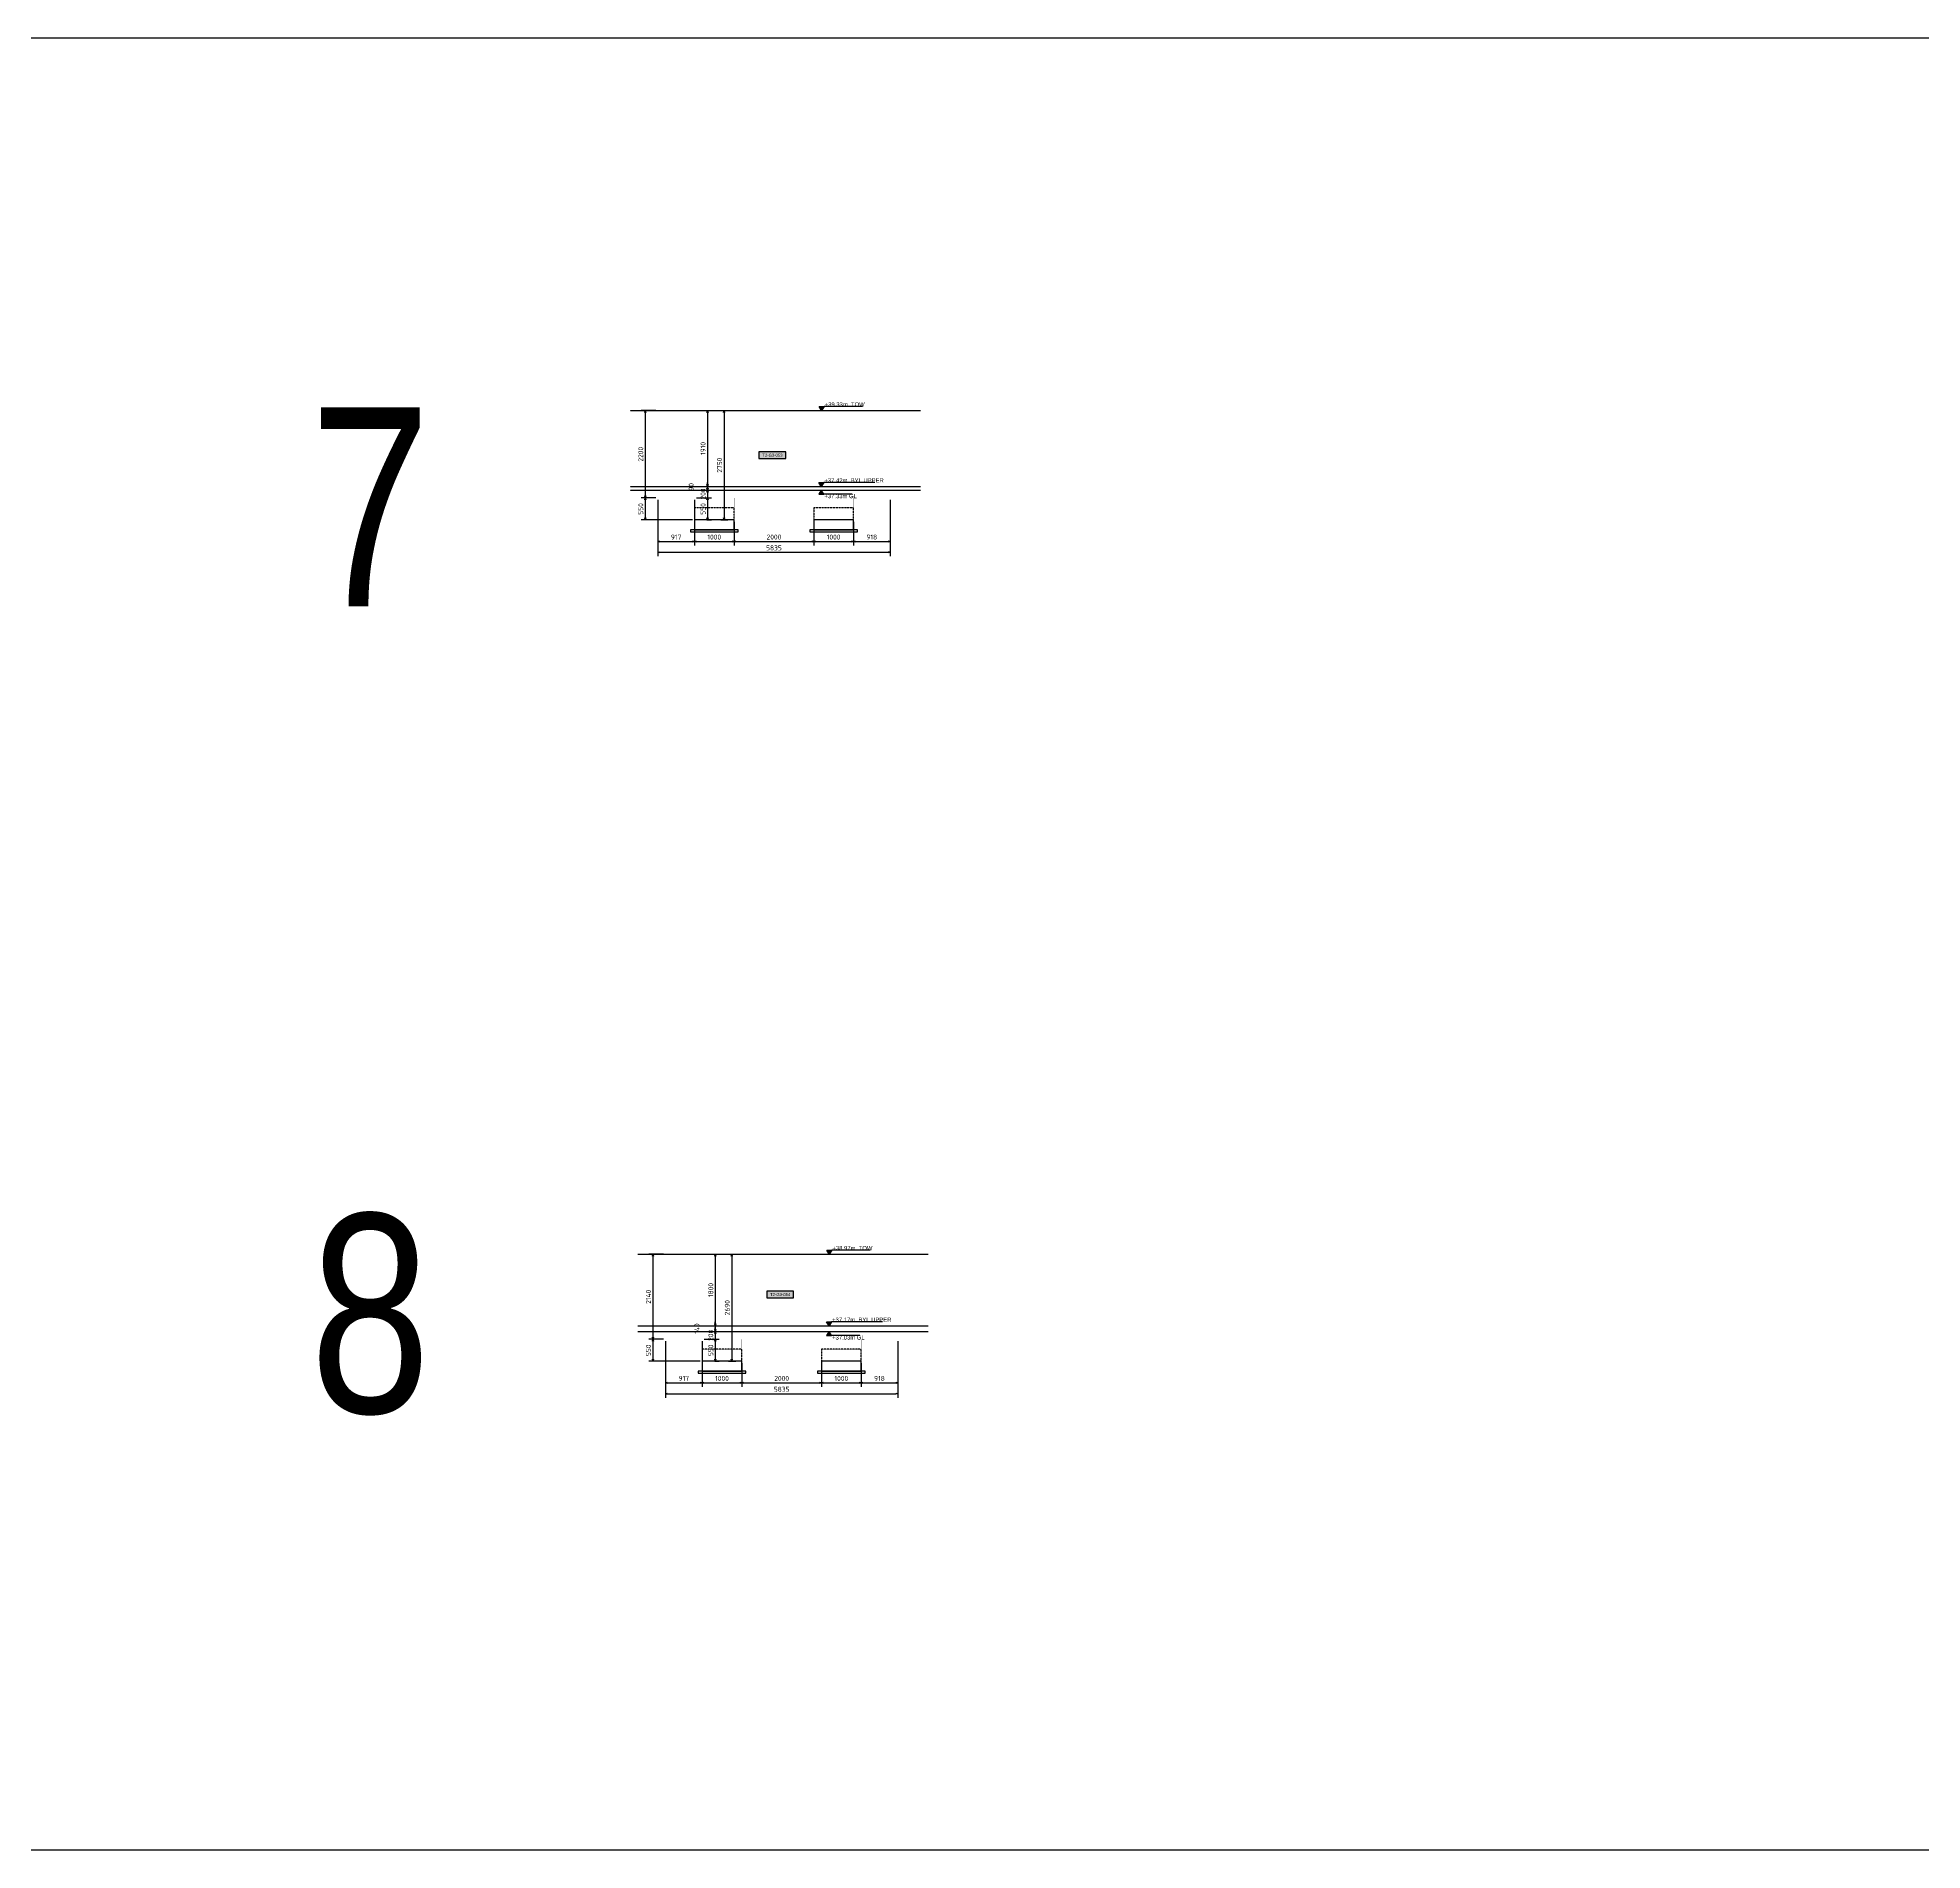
# Model space of a CAD drawing. Header units: centimetres. Extents: x -6122352 to 7132207, y -1694241 to 1947892.
# Drawn here: x 3376530 to 3423908, y 789391 to 834973 of the extents above; entities that cross this region are included whole.
import ezdxf
from ezdxf.enums import TextEntityAlignment as Align

# ---------------------------------------------------------------- set-up
doc = ezdxf.new("R2010")
doc.units = ezdxf.units.CM
doc.header["$MEASUREMENT"] = 0
doc.header["$PDMODE"] = 66
doc.header["$PDSIZE"] = 100
doc.linetypes.add('23585-XR-AR-END-SETTING OUT PLAN$0$HIDDEN', pattern=[0.375, 0.25, -0.125])
doc.linetypes.add('DASHED2', pattern=[0.375, 0.25, -0.125])
for name, color, linetype in [('00-MI-DIM', 7, 'Continuous'), ('@MI-TYPE-01', 30, 'Continuous'), ('@MI-TYPE-02', 6, 'Continuous'), ('JML-Dimension', 1, 'Continuous'), ('PANEL-TAGS', 7, 'Continuous'), ('SECTION', 130, 'Continuous')]:
    doc.layers.add(name, color=color, linetype=linetype)
doc.styles.add('Arial Narrow', font='ARIALN.TTF', dxfattribs={"width": 0.95, "height": 500})
doc.styles.add('PANELTAG_STYLE', font='arial.ttf')
doc.styles.add('Schueco-BEMSTIL', font='isocpeur.ttf', dxfattribs={"width": 0.9})
doc.styles.add('txt-Pisa-std', font='arial.ttf', dxfattribs={"width": 0.8})
doc.dimstyles.new('MI- JWC-TXT-2.5 MM', dxfattribs={"dimscale": 1.5, "dimtxt": 2.5, "dimasz": 1, "dimexe": 2, "dimexo": 1, "dimgap": 1, "dimtad": 1, "dimdec": 0, "dimdsep": 46, "dimtxsty": 'Schueco-BEMSTIL', "dimblk": 'OPEN30', "dimcen": 0, "dimdle": 2, "dimclrd": 140, "dimclre": 8, "dimclrt": 40, "dimadec": 0, "dimazin": 2, "dimtfac": 1, "dimtdec": 0, "dimtix": 1, "dimtmove": 2, "dimatfit": 3, "dimldrblk": 'OPEN', "dimfxl": 2, "dimlwd": -1, "dimlwe": -1, "dimarcsym": 0})

# ---------------------------------------------------------------- blocks, each defined once
blk = doc.blocks.new('_Open30')
at = {"color": 0, "linetype": 'ByBlock', "lineweight": -2}
for p, q in [((-1, 0.27), (0, 0)), ((0, 0), (-1, -0.27)), ((0, 0), (-1, 0))]:
    blk.add_line(p, q, dxfattribs=at)
blk = doc.blocks.new('*D2335')
at = {"layer": '@MI-TYPE-01', "color": 8, "transparency": 16777216}
for p, q in [((3392122, 823348), (3392122, 822203)), ((3393039, 823348), (3393039, 822203))]:
    blk.add_line(p, q, dxfattribs=at)
at = {"layer": '@MI-TYPE-01', "color": 140, "transparency": 16777216}
blk.add_line((3392172, 822303), (3392989, 822303), dxfattribs=at)
at = {"layer": 'Defpoints', "color": 0, "transparency": 16777216}
for p in [(3392122, 823398), (3393039, 823398), (3393039, 822303)]:
    blk.add_point(p, dxfattribs=at)
at = {"layer": '@MI-TYPE-01', "color": 140, "transparency": 16777216, "xscale": 50, "yscale": 50, "zscale": 50, "rotation": 180}
blk.add_blockref('_Open30', (3392122, 822303), dxfattribs=at)
at = {"layer": '@MI-TYPE-01', "color": 140, "transparency": 16777216, "xscale": 50, "yscale": 50, "zscale": 50}
blk.add_blockref('_Open30', (3393039, 822303), dxfattribs=at)
at = {"layer": '@MI-TYPE-01', "color": 40, "transparency": 16777216, "insert": (3392580, 822415), "char_height": 125, "attachment_point": 5, "style": 'Schueco-BEMSTIL'}
blk.add_mtext('917', dxfattribs=at)
blk = doc.blocks.new('_Open')
at = {"color": 0, "linetype": 'ByBlock', "lineweight": -2}
for p, q in [((-1, 0), (0, 0)), ((-1, 0), (0, 0)), ((0, 0), (-1, 0))]:
    blk.add_line(p, q, dxfattribs=at)
blk = doc.blocks.new('*D2336')
at = {"layer": '@MI-TYPE-01', "color": 8, "transparency": 16777216}
for p, q in [((3393039, 823348), (3393039, 822203)), ((3394039, 822798), (3394039, 822203))]:
    blk.add_line(p, q, dxfattribs=at)
at = {"layer": '@MI-TYPE-01', "color": 140, "transparency": 16777216}
blk.add_line((3393089, 822303), (3393989, 822303), dxfattribs=at)
at = {"layer": 'Defpoints', "color": 0, "transparency": 16777216}
for p in [(3393039, 823398), (3394039, 822848), (3394039, 822303)]:
    blk.add_point(p, dxfattribs=at)
at = {"layer": '@MI-TYPE-01', "color": 140, "transparency": 16777216, "xscale": 50, "yscale": 50, "zscale": 50, "rotation": 180}
blk.add_blockref('_Open30', (3393039, 822303), dxfattribs=at)
at = {"layer": '@MI-TYPE-01', "color": 140, "transparency": 16777216, "xscale": 50, "yscale": 50, "zscale": 50}
blk.add_blockref('_Open30', (3394039, 822303), dxfattribs=at)
at = {"layer": '@MI-TYPE-01', "color": 40, "transparency": 16777216, "insert": (3393539, 822415), "char_height": 125, "attachment_point": 5, "style": 'Schueco-BEMSTIL'}
blk.add_mtext('1000', dxfattribs=at)
blk = doc.blocks.new('*D2337')
at = {"layer": '@MI-TYPE-01', "color": 8, "transparency": 16777216}
for p, q in [((3394039, 822798), (3394039, 822203)), ((3396039, 822798), (3396039, 822203))]:
    blk.add_line(p, q, dxfattribs=at)
at = {"layer": '@MI-TYPE-01', "color": 140, "transparency": 16777216}
blk.add_line((3394089, 822303), (3395989, 822303), dxfattribs=at)
at = {"layer": 'Defpoints', "color": 0, "transparency": 16777216}
for p in [(3394039, 822848), (3396039, 822848), (3396039, 822303)]:
    blk.add_point(p, dxfattribs=at)
at = {"layer": '@MI-TYPE-01', "color": 140, "transparency": 16777216, "xscale": 50, "yscale": 50, "zscale": 50, "rotation": 180}
blk.add_blockref('_Open30', (3394039, 822303), dxfattribs=at)
at = {"layer": '@MI-TYPE-01', "color": 140, "transparency": 16777216, "xscale": 50, "yscale": 50, "zscale": 50}
blk.add_blockref('_Open30', (3396039, 822303), dxfattribs=at)
at = {"layer": '@MI-TYPE-01', "color": 40, "transparency": 16777216, "insert": (3395039, 822415), "char_height": 125, "attachment_point": 5, "style": 'Schueco-BEMSTIL'}
blk.add_mtext('2000', dxfattribs=at)
blk = doc.blocks.new('*D2338')
at = {"layer": '@MI-TYPE-01', "color": 8, "transparency": 16777216}
for p, q in [((3396039, 822798), (3396039, 822203)), ((3397039, 822798), (3397039, 822203))]:
    blk.add_line(p, q, dxfattribs=at)
at = {"layer": '@MI-TYPE-01', "color": 140, "transparency": 16777216}
blk.add_line((3396089, 822303), (3396989, 822303), dxfattribs=at)
at = {"layer": 'Defpoints', "color": 0, "transparency": 16777216}
for p in [(3396039, 822848), (3397039, 822848), (3397039, 822303)]:
    blk.add_point(p, dxfattribs=at)
at = {"layer": '@MI-TYPE-01', "color": 140, "transparency": 16777216, "xscale": 50, "yscale": 50, "zscale": 50, "rotation": 180}
blk.add_blockref('_Open30', (3396039, 822303), dxfattribs=at)
at = {"layer": '@MI-TYPE-01', "color": 140, "transparency": 16777216, "xscale": 50, "yscale": 50, "zscale": 50}
blk.add_blockref('_Open30', (3397039, 822303), dxfattribs=at)
at = {"layer": '@MI-TYPE-01', "color": 40, "transparency": 16777216, "insert": (3396539, 822415), "char_height": 125, "attachment_point": 5, "style": 'Schueco-BEMSTIL'}
blk.add_mtext('1000', dxfattribs=at)
blk = doc.blocks.new('*D2339')
at = {"layer": '@MI-TYPE-01', "color": 8, "transparency": 16777216}
for p, q in [((3397957, 823348), (3397957, 822203)), ((3397039, 822798), (3397039, 822203))]:
    blk.add_line(p, q, dxfattribs=at)
at = {"layer": '@MI-TYPE-01', "color": 140, "transparency": 16777216}
blk.add_line((3397089, 822303), (3397907, 822303), dxfattribs=at)
at = {"layer": 'Defpoints', "color": 0, "transparency": 16777216}
for p in [(3397957, 823398), (3397039, 822848), (3397957, 822303)]:
    blk.add_point(p, dxfattribs=at)
at = {"layer": '@MI-TYPE-01', "color": 140, "transparency": 16777216, "xscale": 50, "yscale": 50, "zscale": 50, "rotation": 180}
blk.add_blockref('_Open30', (3397039, 822303), dxfattribs=at)
at = {"layer": '@MI-TYPE-01', "color": 140, "transparency": 16777216, "xscale": 50, "yscale": 50, "zscale": 50}
blk.add_blockref('_Open30', (3397957, 822303), dxfattribs=at)
at = {"layer": '@MI-TYPE-01', "color": 40, "transparency": 16777216, "insert": (3397498, 822415), "char_height": 125, "attachment_point": 5, "style": 'Schueco-BEMSTIL'}
blk.add_mtext('918', dxfattribs=at)
blk = doc.blocks.new('*D2340')
at = {"layer": '@MI-TYPE-01', "color": 8, "transparency": 16777216}
for p, q in [((3392122, 823348), (3392122, 821931)), ((3397957, 823348), (3397957, 821931))]:
    blk.add_line(p, q, dxfattribs=at)
at = {"layer": '@MI-TYPE-01', "color": 140, "transparency": 16777216}
blk.add_line((3392172, 822031), (3397907, 822031), dxfattribs=at)
at = {"layer": 'Defpoints', "color": 0, "transparency": 16777216}
for p in [(3392122, 823398), (3397957, 823398), (3397957, 822031)]:
    blk.add_point(p, dxfattribs=at)
at = {"layer": '@MI-TYPE-01', "color": 140, "transparency": 16777216, "xscale": 50, "yscale": 50, "zscale": 50, "rotation": 180}
blk.add_blockref('_Open30', (3392122, 822031), dxfattribs=at)
at = {"layer": '@MI-TYPE-01', "color": 140, "transparency": 16777216, "xscale": 50, "yscale": 50, "zscale": 50}
blk.add_blockref('_Open30', (3397957, 822031), dxfattribs=at)
at = {"layer": '@MI-TYPE-01', "color": 40, "transparency": 16777216, "insert": (3395039, 822143), "char_height": 125, "attachment_point": 5, "style": 'Schueco-BEMSTIL'}
blk.add_mtext('5835', dxfattribs=at)
blk = doc.blocks.new('*D2341')
at = {"layer": '@MI-TYPE-01', "color": 8, "transparency": 16777216}
for p, q in [((3392072, 825598), (3391703, 825598)), ((3392072, 823398), (3391703, 823398))]:
    blk.add_line(p, q, dxfattribs=at)
at = {"layer": '@MI-TYPE-01', "color": 140, "transparency": 16777216}
blk.add_line((3391803, 825548), (3391803, 823448), dxfattribs=at)
at = {"layer": 'Defpoints', "color": 0, "transparency": 16777216}
for p in [(3392122, 825598), (3391803, 823398), (3392122, 823398)]:
    blk.add_point(p, dxfattribs=at)
at = {"layer": '@MI-TYPE-01', "color": 140, "transparency": 16777216, "xscale": 50, "yscale": 50, "zscale": 50}
for p, rotation in [((3391803, 825598), 90), ((3391803, 823398), 270)]:
    blk.add_blockref('_Open30', p, dxfattribs=dict(at, rotation=rotation))
at = {"layer": '@MI-TYPE-01', "color": 40, "transparency": 16777216, "insert": (3391690, 824498), "char_height": 125, "attachment_point": 5, "rotation": 90, "style": 'Schueco-BEMSTIL'}
blk.add_mtext('2200', dxfattribs=at)
blk = doc.blocks.new('*D2342')
at = {"layer": '@MI-TYPE-01', "color": 8, "transparency": 16777216}
for p, q in [((3392072, 823398), (3391703, 823398)), ((3392989, 822848), (3391703, 822848))]:
    blk.add_line(p, q, dxfattribs=at)
at = {"layer": '@MI-TYPE-01', "color": 140, "transparency": 16777216}
blk.add_line((3391803, 823348), (3391803, 822898), dxfattribs=at)
at = {"layer": 'Defpoints', "color": 0, "transparency": 16777216}
for p in [(3392122, 823398), (3391803, 822848), (3393039, 822848)]:
    blk.add_point(p, dxfattribs=at)
at = {"layer": '@MI-TYPE-01', "color": 140, "transparency": 16777216, "xscale": 50, "yscale": 50, "zscale": 50}
for p, rotation in [((3391803, 823398), 90), ((3391803, 822848), 270)]:
    blk.add_blockref('_Open30', p, dxfattribs=dict(at, rotation=rotation))
at = {"layer": '@MI-TYPE-01', "color": 40, "transparency": 16777216, "insert": (3391690, 823123), "char_height": 125, "attachment_point": 5, "rotation": 90, "style": 'Schueco-BEMSTIL'}
blk.add_mtext('550', dxfattribs=at)
blk = doc.blocks.new('*U2058')
at = {"layer": 'JML-Dimension'}
h = blk.add_hatch(color=10, dxfattribs=at)
h.dxf.hatch_style = 1
h.paths.add_polyline_path([(0, 0), (-1.5, 2.4), (1.5, 2.4)])
blk.add_line((24.3, 2.4), (1.5, 2.4), dxfattribs=at)
blk.add_lwpolyline([(0, 0), (-1.5, 2.4), (1.5, 2.4), (0, 0)], dxfattribs=at)
at = {"color": 5, "style": 'txt-Pisa-std', "width": 0.8}
blk.add_attdef('+0.0', text='', height=2.5, dxfattribs=at).set_placement((1.9, 2.4), align=Align.BOTTOM_LEFT)
blk = doc.blocks.new('*U2056')
at = {"layer": 'JML-Dimension'}
h = blk.add_hatch(color=10, dxfattribs=at)
h.dxf.hatch_style = 1
h.paths.add_polyline_path([(0, 0), (-1.5, 2.4), (1.5, 2.4)])
blk.add_line((31.8, 2.4), (1.5, 2.4), dxfattribs=at)
blk.add_lwpolyline([(0, 0), (-1.5, 2.4), (1.5, 2.4), (0, 0)], dxfattribs=at)
at = {"color": 5, "style": 'txt-Pisa-std', "width": 0.8}
blk.add_attdef('+0.0', text='', height=2.5, dxfattribs=at).set_placement((1.9, 2.4), align=Align.BOTTOM_LEFT)
blk = doc.blocks.new('*U2214')
at = {"layer": 'JML-Dimension'}
h = blk.add_hatch(color=10, dxfattribs=at)
h.dxf.hatch_style = 1
h.paths.add_polyline_path([(0, 0), (-1.5, 2.4), (1.5, 2.4)])
blk.add_line((18.4, 2.4), (1.5, 2.4), dxfattribs=at)
blk.add_lwpolyline([(0, 0), (-1.5, 2.4), (1.5, 2.4), (0, 0)], dxfattribs=at)
at = {"color": 5, "style": 'txt-Pisa-std', "width": 0.8}
blk.add_attdef('+0.0', text='', height=2.5, dxfattribs=at).set_placement((1.9, 2.4), align=Align.BOTTOM_LEFT)
blk = doc.blocks.new('*D2343')
at = {"layer": '@MI-TYPE-01', "color": 8, "transparency": 16777216}
for p, q in [((3393704, 825598), (3393884, 825598)), ((3393704, 822848), (3393884, 822848))]:
    blk.add_line(p, q, dxfattribs=at)
at = {"layer": '@MI-TYPE-01', "color": 140, "transparency": 16777216}
blk.add_line((3393784, 825548), (3393784, 822898), dxfattribs=at)
at = {"layer": 'Defpoints', "color": 0, "transparency": 16777216}
for p in [(3393654, 825598), (3393654, 822848), (3393784, 822848)]:
    blk.add_point(p, dxfattribs=at)
at = {"layer": '@MI-TYPE-01', "color": 140, "transparency": 16777216, "xscale": 50, "yscale": 50, "zscale": 50}
for p, rotation in [((3393784, 825598), 90), ((3393784, 822848), 270)]:
    blk.add_blockref('_Open30', p, dxfattribs=dict(at, rotation=rotation))
at = {"layer": '@MI-TYPE-01', "color": 40, "transparency": 16777216, "insert": (3393672, 824223), "char_height": 125, "attachment_point": 5, "rotation": 90, "style": 'Schueco-BEMSTIL'}
blk.add_mtext('2750', dxfattribs=at)
blk = doc.blocks.new('*D2344')
at = {"layer": '@MI-TYPE-01', "color": 8, "transparency": 16777216}
for p, q in [((3393358, 825598), (3393469, 825598)), ((3393358, 823688), (3393469, 823688))]:
    blk.add_line(p, q, dxfattribs=at)
at = {"layer": '@MI-TYPE-01', "color": 140, "transparency": 16777216}
blk.add_line((3393369, 825548), (3393369, 823738), dxfattribs=at)
at = {"layer": 'Defpoints', "color": 0, "transparency": 16777216}
for p in [(3393308, 825598), (3393308, 823688), (3393369, 823688)]:
    blk.add_point(p, dxfattribs=at)
at = {"layer": '@MI-TYPE-01', "color": 140, "transparency": 16777216, "xscale": 50, "yscale": 50, "zscale": 50}
for p, rotation in [((3393369, 825598), 90), ((3393369, 823688), 270)]:
    blk.add_blockref('_Open30', p, dxfattribs=dict(at, rotation=rotation))
at = {"layer": '@MI-TYPE-01', "color": 40, "transparency": 16777216, "insert": (3393257, 824643), "char_height": 125, "attachment_point": 5, "rotation": 90, "style": 'Schueco-BEMSTIL'}
blk.add_mtext('1910', dxfattribs=at)
blk = doc.blocks.new('*D2345')
at = {"layer": '@MI-TYPE-01', "color": 8, "transparency": 16777216}
for p, q in [((3393244, 823598), (3393469, 823598)), ((3393358, 823688), (3393469, 823688))]:
    blk.add_line(p, q, dxfattribs=at)
at = {"layer": '@MI-TYPE-01', "color": 140, "transparency": 16777216}
for p, q in [((3393369, 823738), (3393369, 823788)), ((3393369, 823688), (3393369, 823598)), ((3393369, 823548), (3393369, 823498))]:
    blk.add_line(p, q, dxfattribs=at)
at = {"layer": 'Defpoints', "color": 0, "transparency": 16777216}
for p in [(3393194, 823598), (3393308, 823688), (3393369, 823598)]:
    blk.add_point(p, dxfattribs=at)
at = {"layer": '@MI-TYPE-01', "color": 140, "transparency": 16777216, "xscale": 50, "yscale": 50, "zscale": 50}
for p, rotation in [((3393369, 823688), 270), ((3393369, 823598), 90)]:
    blk.add_blockref('_Open30', p, dxfattribs=dict(at, rotation=rotation))
at = {"layer": '@MI-TYPE-01', "color": 40, "transparency": 16777216, "insert": (3392959, 823678), "char_height": 125, "attachment_point": 5, "rotation": 90, "style": 'Schueco-BEMSTIL'}
blk.add_mtext('90', dxfattribs=at)
blk = doc.blocks.new('*D2346')
at = {"layer": '@MI-TYPE-01', "color": 8, "transparency": 16777216}
for p, q in [((3393089, 823398), (3393469, 823398)), ((3393356, 822848), (3393469, 822848))]:
    blk.add_line(p, q, dxfattribs=at)
at = {"layer": '@MI-TYPE-01', "color": 140, "transparency": 16777216}
blk.add_line((3393369, 823348), (3393369, 822898), dxfattribs=at)
at = {"layer": 'Defpoints', "color": 0, "transparency": 16777216}
for p in [(3393039, 823398), (3393306, 822848), (3393369, 822848)]:
    blk.add_point(p, dxfattribs=at)
at = {"layer": '@MI-TYPE-01', "color": 140, "transparency": 16777216, "xscale": 50, "yscale": 50, "zscale": 50}
for p, rotation in [((3393369, 823398), 90), ((3393369, 822848), 270)]:
    blk.add_blockref('_Open30', p, dxfattribs=dict(at, rotation=rotation))
at = {"layer": '@MI-TYPE-01', "color": 40, "transparency": 16777216, "insert": (3393257, 823123), "char_height": 125, "attachment_point": 5, "rotation": 90, "style": 'Schueco-BEMSTIL'}
blk.add_mtext('550', dxfattribs=at)
blk = doc.blocks.new('PANELTAG')
at = {"layer": 'PANEL-TAGS', "color": 1}
blk.add_lwpolyline([(-13.5, -3.3), (13.5, -3.3), (13.5, 3.3), (-13.5, 3.3)], close=True, dxfattribs=at)
at = {"layer": 'PANEL-TAGS', "color": 40, "true_color": 0xffd700}
blk.add_solid([(-13.5, -3.3), (13.5, -3.3), (-13.5, 3.3), (13.5, 3.3)], dxfattribs=at)
at = {"layer": 'PANEL-TAGS', "color": 5, "style": 'PANELTAG_STYLE', "width": 0.85}
blk.add_attdef('TAGNO', text='', height=3, dxfattribs=at).set_placement((0, 0), align=Align.MIDDLE)
blk = doc.blocks.new('T1-FOOTING ELEVATION')
at = {"color": 9}
blk.add_lwpolyline([(-600, -250), (600, -250), (600, -300), (-600, -300)], close=True, dxfattribs=at)
at = {"layer": '@MI-TYPE-01', "color": 114, "linetype": '23585-XR-AR-END-SETTING OUT PLAN$0$HIDDEN', "ltscale": 20, "true_color": 0x139b48}
blk.add_lwpolyline([(-500, 0), (-500, 300), (500, 300), (500, 0)], dxfattribs=at)
at = {"layer": '@MI-TYPE-01', "color": 114, "true_color": 0x139b48}
blk.add_lwpolyline([(-500, 0), (500, 0), (500, -250), (-500, -250)], close=True, dxfattribs=at)
blk = doc.blocks.new('*D2334')
at = {"layer": '@MI-TYPE-01', "color": 8, "transparency": 16777216}
for p, q in [((3393244, 823598), (3393469, 823598)), ((3393089, 823398), (3393469, 823398))]:
    blk.add_line(p, q, dxfattribs=at)
at = {"layer": '@MI-TYPE-01', "color": 140, "transparency": 16777216}
for p, q in [((3393369, 823648), (3393369, 823698)), ((3393369, 823598), (3393369, 823398)), ((3393369, 823348), (3393369, 823298))]:
    blk.add_line(p, q, dxfattribs=at)
at = {"layer": 'Defpoints', "color": 0, "transparency": 16777216}
for p in [(3393194, 823598), (3393039, 823398), (3393369, 823398)]:
    blk.add_point(p, dxfattribs=at)
at = {"layer": '@MI-TYPE-01', "color": 140, "transparency": 16777216, "xscale": 50, "yscale": 50, "zscale": 50}
for p, rotation in [((3393369, 823598), 270), ((3393369, 823398), 90)]:
    blk.add_blockref('_Open30', p, dxfattribs=dict(at, rotation=rotation))
at = {"layer": '@MI-TYPE-01', "color": 40, "transparency": 16777216, "insert": (3393257, 823498), "char_height": 125, "attachment_point": 5, "rotation": 90, "style": 'Schueco-BEMSTIL'}
blk.add_mtext('200', dxfattribs=at)
blk = doc.blocks.new('*D2347')
at = {"layer": '@MI-TYPE-01', "color": 8, "transparency": 16777216}
for p, q in [((3392316, 802191), (3392316, 801046)), ((3393233, 802191), (3393233, 801046))]:
    blk.add_line(p, q, dxfattribs=at)
at = {"layer": '@MI-TYPE-01', "color": 140, "transparency": 16777216}
blk.add_line((3392366, 801146), (3393183, 801146), dxfattribs=at)
at = {"layer": 'Defpoints', "color": 0, "transparency": 16777216}
for p in [(3392316, 802241), (3393233, 802241), (3393233, 801146)]:
    blk.add_point(p, dxfattribs=at)
at = {"layer": '@MI-TYPE-01', "color": 140, "transparency": 16777216, "xscale": 50, "yscale": 50, "zscale": 50, "rotation": 180}
blk.add_blockref('_Open30', (3392316, 801146), dxfattribs=at)
at = {"layer": '@MI-TYPE-01', "color": 140, "transparency": 16777216, "xscale": 50, "yscale": 50, "zscale": 50}
blk.add_blockref('_Open30', (3393233, 801146), dxfattribs=at)
at = {"layer": '@MI-TYPE-01', "color": 40, "transparency": 16777216, "insert": (3392774, 801258), "char_height": 125, "attachment_point": 5, "style": 'Schueco-BEMSTIL'}
blk.add_mtext('917', dxfattribs=at)
blk = doc.blocks.new('*D2348')
at = {"layer": '@MI-TYPE-01', "color": 8, "transparency": 16777216}
for p, q in [((3393233, 802191), (3393233, 801046)), ((3394233, 801641), (3394233, 801046))]:
    blk.add_line(p, q, dxfattribs=at)
at = {"layer": '@MI-TYPE-01', "color": 140, "transparency": 16777216}
blk.add_line((3393283, 801146), (3394183, 801146), dxfattribs=at)
at = {"layer": 'Defpoints', "color": 0, "transparency": 16777216}
for p in [(3393233, 802241), (3394233, 801691), (3394233, 801146)]:
    blk.add_point(p, dxfattribs=at)
at = {"layer": '@MI-TYPE-01', "color": 140, "transparency": 16777216, "xscale": 50, "yscale": 50, "zscale": 50, "rotation": 180}
blk.add_blockref('_Open30', (3393233, 801146), dxfattribs=at)
at = {"layer": '@MI-TYPE-01', "color": 140, "transparency": 16777216, "xscale": 50, "yscale": 50, "zscale": 50}
blk.add_blockref('_Open30', (3394233, 801146), dxfattribs=at)
at = {"layer": '@MI-TYPE-01', "color": 40, "transparency": 16777216, "insert": (3393733, 801258), "char_height": 125, "attachment_point": 5, "style": 'Schueco-BEMSTIL'}
blk.add_mtext('1000', dxfattribs=at)
blk = doc.blocks.new('*D2349')
at = {"layer": '@MI-TYPE-01', "color": 8, "transparency": 16777216}
for p, q in [((3394233, 801641), (3394233, 801046)), ((3396233, 801641), (3396233, 801046))]:
    blk.add_line(p, q, dxfattribs=at)
at = {"layer": '@MI-TYPE-01', "color": 140, "transparency": 16777216}
blk.add_line((3394283, 801146), (3396183, 801146), dxfattribs=at)
at = {"layer": 'Defpoints', "color": 0, "transparency": 16777216}
for p in [(3394233, 801691), (3396233, 801691), (3396233, 801146)]:
    blk.add_point(p, dxfattribs=at)
at = {"layer": '@MI-TYPE-01', "color": 140, "transparency": 16777216, "xscale": 50, "yscale": 50, "zscale": 50, "rotation": 180}
blk.add_blockref('_Open30', (3394233, 801146), dxfattribs=at)
at = {"layer": '@MI-TYPE-01', "color": 140, "transparency": 16777216, "xscale": 50, "yscale": 50, "zscale": 50}
blk.add_blockref('_Open30', (3396233, 801146), dxfattribs=at)
at = {"layer": '@MI-TYPE-01', "color": 40, "transparency": 16777216, "insert": (3395233, 801258), "char_height": 125, "attachment_point": 5, "style": 'Schueco-BEMSTIL'}
blk.add_mtext('2000', dxfattribs=at)
blk = doc.blocks.new('*D2350')
at = {"layer": '@MI-TYPE-01', "color": 8, "transparency": 16777216}
for p, q in [((3396233, 801641), (3396233, 801046)), ((3397233, 801641), (3397233, 801046))]:
    blk.add_line(p, q, dxfattribs=at)
at = {"layer": '@MI-TYPE-01', "color": 140, "transparency": 16777216}
blk.add_line((3396283, 801146), (3397183, 801146), dxfattribs=at)
at = {"layer": 'Defpoints', "color": 0, "transparency": 16777216}
for p in [(3396233, 801691), (3397233, 801691), (3397233, 801146)]:
    blk.add_point(p, dxfattribs=at)
at = {"layer": '@MI-TYPE-01', "color": 140, "transparency": 16777216, "xscale": 50, "yscale": 50, "zscale": 50, "rotation": 180}
blk.add_blockref('_Open30', (3396233, 801146), dxfattribs=at)
at = {"layer": '@MI-TYPE-01', "color": 140, "transparency": 16777216, "xscale": 50, "yscale": 50, "zscale": 50}
blk.add_blockref('_Open30', (3397233, 801146), dxfattribs=at)
at = {"layer": '@MI-TYPE-01', "color": 40, "transparency": 16777216, "insert": (3396733, 801258), "char_height": 125, "attachment_point": 5, "style": 'Schueco-BEMSTIL'}
blk.add_mtext('1000', dxfattribs=at)
blk = doc.blocks.new('*D2351')
at = {"layer": '@MI-TYPE-01', "color": 8, "transparency": 16777216}
for p, q in [((3398151, 802191), (3398151, 801046)), ((3397233, 801641), (3397233, 801046))]:
    blk.add_line(p, q, dxfattribs=at)
at = {"layer": '@MI-TYPE-01', "color": 140, "transparency": 16777216}
blk.add_line((3397283, 801146), (3398101, 801146), dxfattribs=at)
at = {"layer": 'Defpoints', "color": 0, "transparency": 16777216}
for p in [(3398151, 802241), (3397233, 801691), (3398151, 801146)]:
    blk.add_point(p, dxfattribs=at)
at = {"layer": '@MI-TYPE-01', "color": 140, "transparency": 16777216, "xscale": 50, "yscale": 50, "zscale": 50, "rotation": 180}
blk.add_blockref('_Open30', (3397233, 801146), dxfattribs=at)
at = {"layer": '@MI-TYPE-01', "color": 140, "transparency": 16777216, "xscale": 50, "yscale": 50, "zscale": 50}
blk.add_blockref('_Open30', (3398151, 801146), dxfattribs=at)
at = {"layer": '@MI-TYPE-01', "color": 40, "transparency": 16777216, "insert": (3397692, 801258), "char_height": 125, "attachment_point": 5, "style": 'Schueco-BEMSTIL'}
blk.add_mtext('918', dxfattribs=at)
blk = doc.blocks.new('*D2352')
at = {"layer": '@MI-TYPE-01', "color": 8, "transparency": 16777216}
for p, q in [((3392316, 802191), (3392316, 800773)), ((3398151, 802191), (3398151, 800773))]:
    blk.add_line(p, q, dxfattribs=at)
at = {"layer": '@MI-TYPE-01', "color": 140, "transparency": 16777216}
blk.add_line((3392366, 800873), (3398101, 800873), dxfattribs=at)
at = {"layer": 'Defpoints', "color": 0, "transparency": 16777216}
for p in [(3392316, 802241), (3398151, 802241), (3398151, 800873)]:
    blk.add_point(p, dxfattribs=at)
at = {"layer": '@MI-TYPE-01', "color": 140, "transparency": 16777216, "xscale": 50, "yscale": 50, "zscale": 50, "rotation": 180}
blk.add_blockref('_Open30', (3392316, 800873), dxfattribs=at)
at = {"layer": '@MI-TYPE-01', "color": 140, "transparency": 16777216, "xscale": 50, "yscale": 50, "zscale": 50}
blk.add_blockref('_Open30', (3398151, 800873), dxfattribs=at)
at = {"layer": '@MI-TYPE-01', "color": 40, "transparency": 16777216, "insert": (3395233, 800986), "char_height": 125, "attachment_point": 5, "style": 'Schueco-BEMSTIL'}
blk.add_mtext('5835', dxfattribs=at)
blk = doc.blocks.new('*D2353')
at = {"layer": '@MI-TYPE-01', "color": 8, "transparency": 16777216}
for p, q in [((3392266, 804381), (3391897, 804381)), ((3392266, 802241), (3391897, 802241))]:
    blk.add_line(p, q, dxfattribs=at)
at = {"layer": '@MI-TYPE-01', "color": 140, "transparency": 16777216}
blk.add_line((3391997, 804331), (3391997, 802291), dxfattribs=at)
at = {"layer": 'Defpoints', "color": 0, "transparency": 16777216}
for p in [(3392316, 804381), (3391997, 802241), (3392316, 802241)]:
    blk.add_point(p, dxfattribs=at)
at = {"layer": '@MI-TYPE-01', "color": 140, "transparency": 16777216, "xscale": 50, "yscale": 50, "zscale": 50}
for p, rotation in [((3391997, 804381), 90), ((3391997, 802241), 270)]:
    blk.add_blockref('_Open30', p, dxfattribs=dict(at, rotation=rotation))
at = {"layer": '@MI-TYPE-01', "color": 40, "transparency": 16777216, "insert": (3391884, 803311), "char_height": 125, "attachment_point": 5, "rotation": 90, "style": 'Schueco-BEMSTIL'}
blk.add_mtext('2140', dxfattribs=at)
blk = doc.blocks.new('*D2354')
at = {"layer": '@MI-TYPE-01', "color": 8, "transparency": 16777216}
for p, q in [((3392266, 802241), (3391897, 802241)), ((3393183, 801691), (3391897, 801691))]:
    blk.add_line(p, q, dxfattribs=at)
at = {"layer": '@MI-TYPE-01', "color": 140, "transparency": 16777216}
blk.add_line((3391997, 802191), (3391997, 801741), dxfattribs=at)
at = {"layer": 'Defpoints', "color": 0, "transparency": 16777216}
for p in [(3392316, 802241), (3391997, 801691), (3393233, 801691)]:
    blk.add_point(p, dxfattribs=at)
at = {"layer": '@MI-TYPE-01', "color": 140, "transparency": 16777216, "xscale": 50, "yscale": 50, "zscale": 50}
for p, rotation in [((3391997, 802241), 90), ((3391997, 801691), 270)]:
    blk.add_blockref('_Open30', p, dxfattribs=dict(at, rotation=rotation))
at = {"layer": '@MI-TYPE-01', "color": 40, "transparency": 16777216, "insert": (3391884, 801966), "char_height": 125, "attachment_point": 5, "rotation": 90, "style": 'Schueco-BEMSTIL'}
blk.add_mtext('550', dxfattribs=at)
blk = doc.blocks.new('*D2355')
at = {"layer": '@MI-TYPE-01', "color": 8, "transparency": 16777216}
for p, q in [((3393898, 804381), (3394078, 804381)), ((3393898, 801691), (3394078, 801691))]:
    blk.add_line(p, q, dxfattribs=at)
at = {"layer": '@MI-TYPE-01', "color": 140, "transparency": 16777216}
blk.add_line((3393978, 804331), (3393978, 801741), dxfattribs=at)
at = {"layer": 'Defpoints', "color": 0, "transparency": 16777216}
for p in [(3393848, 804381), (3393848, 801691), (3393978, 801691)]:
    blk.add_point(p, dxfattribs=at)
at = {"layer": '@MI-TYPE-01', "color": 140, "transparency": 16777216, "xscale": 50, "yscale": 50, "zscale": 50}
for p, rotation in [((3393978, 804381), 90), ((3393978, 801691), 270)]:
    blk.add_blockref('_Open30', p, dxfattribs=dict(at, rotation=rotation))
at = {"layer": '@MI-TYPE-01', "color": 40, "transparency": 16777216, "insert": (3393866, 803036), "char_height": 125, "attachment_point": 5, "rotation": 90, "style": 'Schueco-BEMSTIL'}
blk.add_mtext('2690', dxfattribs=at)
blk = doc.blocks.new('*D2356')
at = {"layer": '@MI-TYPE-01', "color": 8, "transparency": 16777216}
for p, q in [((3393553, 804381), (3393663, 804381)), ((3393553, 802581), (3393663, 802581))]:
    blk.add_line(p, q, dxfattribs=at)
at = {"layer": '@MI-TYPE-01', "color": 140, "transparency": 16777216}
blk.add_line((3393563, 804331), (3393563, 802631), dxfattribs=at)
at = {"layer": 'Defpoints', "color": 0, "transparency": 16777216}
for p in [(3393503, 804381), (3393503, 802581), (3393563, 802581)]:
    blk.add_point(p, dxfattribs=at)
at = {"layer": '@MI-TYPE-01', "color": 140, "transparency": 16777216, "xscale": 50, "yscale": 50, "zscale": 50}
for p, rotation in [((3393563, 804381), 90), ((3393563, 802581), 270)]:
    blk.add_blockref('_Open30', p, dxfattribs=dict(at, rotation=rotation))
at = {"layer": '@MI-TYPE-01', "color": 40, "transparency": 16777216, "insert": (3393451, 803481), "char_height": 125, "attachment_point": 5, "rotation": 90, "style": 'Schueco-BEMSTIL'}
blk.add_mtext('1800', dxfattribs=at)
blk = doc.blocks.new('*D2357')
at = {"layer": '@MI-TYPE-01', "color": 8, "transparency": 16777216}
for p, q in [((3393283, 802241), (3393663, 802241)), ((3393550, 801691), (3393663, 801691))]:
    blk.add_line(p, q, dxfattribs=at)
at = {"layer": '@MI-TYPE-01', "color": 140, "transparency": 16777216}
blk.add_line((3393563, 802191), (3393563, 801741), dxfattribs=at)
at = {"layer": 'Defpoints', "color": 0, "transparency": 16777216}
for p in [(3393233, 802241), (3393500, 801691), (3393563, 801691)]:
    blk.add_point(p, dxfattribs=at)
at = {"layer": '@MI-TYPE-01', "color": 140, "transparency": 16777216, "xscale": 50, "yscale": 50, "zscale": 50}
for p, rotation in [((3393563, 802241), 90), ((3393563, 801691), 270)]:
    blk.add_blockref('_Open30', p, dxfattribs=dict(at, rotation=rotation))
at = {"layer": '@MI-TYPE-01', "color": 40, "transparency": 16777216, "insert": (3393451, 801966), "char_height": 125, "attachment_point": 5, "rotation": 90, "style": 'Schueco-BEMSTIL'}
blk.add_mtext('550', dxfattribs=at)
blk = doc.blocks.new('*D2358')
at = {"layer": '@MI-TYPE-01', "color": 140, "transparency": 16777216}
for p, q in [((3393563, 802631), (3393563, 802681)), ((3393563, 802581), (3393563, 802441)), ((3393563, 802391), (3393563, 802341))]:
    blk.add_line(p, q, dxfattribs=at)
at = {"layer": '@MI-TYPE-01', "color": 8, "transparency": 16777216}
for p, q in [((3393375, 802441), (3393663, 802441)), ((3393438, 802581), (3393663, 802581))]:
    blk.add_line(p, q, dxfattribs=at)
at = {"layer": 'Defpoints', "color": 0, "transparency": 16777216}
for p in [(3393325, 802441), (3393388, 802581), (3393563, 802441)]:
    blk.add_point(p, dxfattribs=at)
at = {"layer": '@MI-TYPE-01', "color": 140, "transparency": 16777216, "xscale": 50, "yscale": 50, "zscale": 50}
for p, rotation in [((3393563, 802581), 270), ((3393563, 802441), 90)]:
    blk.add_blockref('_Open30', p, dxfattribs=dict(at, rotation=rotation))
at = {"layer": '@MI-TYPE-01', "color": 40, "transparency": 16777216, "insert": (3393102, 802511), "char_height": 125, "attachment_point": 5, "rotation": 90, "style": 'Schueco-BEMSTIL'}
blk.add_mtext('140', dxfattribs=at)
blk = doc.blocks.new('*D2359')
at = {"layer": '@MI-TYPE-01', "color": 8, "transparency": 16777216}
for p, q in [((3393283, 802241), (3393663, 802241)), ((3393375, 802441), (3393663, 802441))]:
    blk.add_line(p, q, dxfattribs=at)
at = {"layer": '@MI-TYPE-01', "color": 140, "transparency": 16777216}
for p, q in [((3393563, 802491), (3393563, 802541)), ((3393563, 802441), (3393563, 802241)), ((3393563, 802191), (3393563, 802141))]:
    blk.add_line(p, q, dxfattribs=at)
at = {"layer": 'Defpoints', "color": 0, "transparency": 16777216}
for p in [(3393233, 802241), (3393325, 802441), (3393563, 802241)]:
    blk.add_point(p, dxfattribs=at)
at = {"layer": '@MI-TYPE-01', "color": 140, "transparency": 16777216, "xscale": 50, "yscale": 50, "zscale": 50}
for p, rotation in [((3393563, 802441), 270), ((3393563, 802241), 90)]:
    blk.add_blockref('_Open30', p, dxfattribs=dict(at, rotation=rotation))
at = {"layer": '@MI-TYPE-01', "color": 40, "transparency": 16777216, "insert": (3393451, 802341), "char_height": 125, "attachment_point": 5, "rotation": 90, "style": 'Schueco-BEMSTIL'}
blk.add_mtext('200', dxfattribs=at)

msp = doc.modelspace()

# ---------------------------------------------------------------- linework, layer by layer
at = {"layer": '@MI-TYPE-01'}
msp.add_lwpolyline([(3329151.70511, 834972.56799), (3515597.88966, 834972.56799), (3515597.88966, 789391.04127), (3329151.70511, 789391.04127)], close=True, dxfattribs=at)
at = {"layer": '@MI-TYPE-01', "const_width": 2.5}
for points in [[(3392121.86839, 825597.96375), (3397956.86839, 825597.96375), (3397956.86839, 823397.96375), (3397038.86839, 823397.96375), (3397038.86839, 822847.96375), (3396038.86839, 822847.96375), (3396038.86839, 823397.96375), (3394038.86839, 823397.96375), (3394038.86839, 822847.96375), (3393038.86839, 822847.96375), (3393038.86839, 823397.96375), (3392121.86839, 823397.96375), (3392121.86839, 825597.96375)], [(3392315.91305, 804380.72988), (3398150.91305, 804380.72988), (3398150.91305, 802240.72988), (3397232.91305, 802240.72988), (3397232.91305, 801690.72988), (3396232.91305, 801690.72988), (3396232.91305, 802240.72988), (3394232.91305, 802240.72988), (3394232.91305, 801690.72988), (3393232.91305, 801690.72988), (3393232.91305, 802240.72988), (3392315.91305, 802240.72988), (3392315.91305, 804380.72988)]]:
    msp.add_lwpolyline(points, dxfattribs=at)
at = {"layer": '@MI-TYPE-02', "color": 160, "linetype": 'DASHED2', "ltscale": 5}
for points in [[(3391424.98303, 825597.96375), (3398722.01588, 825597.96375)], [(3391424.98303, 823687.96375), (3398722.01588, 823687.96375)], [(3391424.98303, 823597.96375), (3398722.01588, 823597.96375)], [(3391619.02769, 804380.72988), (3398916.06054, 804380.72988)], [(3391619.02769, 802580.72988), (3398916.06054, 802580.72988)], [(3391619.02769, 802440.72988), (3398916.06054, 802440.72988)]]:
    msp.add_lwpolyline(points, dxfattribs=at)

# ---------------------------------------------------------------- block references
at = {"layer": '@MI-TYPE-01', "color": 30, "xscale": -1}
for p in [(3393538.86839, 822847.96375), (3396538.86839, 822847.96375), (3393732.91305, 801690.72988), (3396732.91305, 801690.72988)]:
    msp.add_blockref('T1-FOOTING ELEVATION', p, dxfattribs=at)
at = {"layer": 'PANEL-TAGS'}
ref = msp.add_blockref('PANELTAG', (3395000.75536, 824472.49945), dxfattribs=dict(at, xscale=25, yscale=25, zscale=25))
ref.add_attrib('TAGNO', 'T2-G3-053', dxfattribs={"color": 5, "height": 75, "style": 'PANELTAG_STYLE'}).set_placement((3395000.75536, 824472.49945), align=Align.MIDDLE_CENTER)
ref = msp.add_blockref('PANELTAG', (3395194.80002, 803365.26557), dxfattribs=dict(at, xscale=25, yscale=25, zscale=25))
ref.add_attrib('TAGNO', 'T2-G3-054', dxfattribs={"color": 5, "height": 75, "style": 'PANELTAG_STYLE'}).set_placement((3395194.80002, 803365.26557), align=Align.MIDDLE_CENTER)
at = {"layer": 'SECTION', "color": 6}
ref = msp.add_blockref('*U2058', (3396237.1391, 825597.96375), dxfattribs=dict(at, xscale=42.30147098076819, yscale=42.30147098076819, zscale=42.30147098076819))
ref.add_attrib('+0.0', '+39.33m  TOW', (3396316.26775, 825698.22081), dxfattribs={"layer": 'JML-Dimension', "color": 5, "height": 105.7536775, "style": 'txt-Pisa-std', "width": 0.8})
ref = msp.add_blockref('*U2214', (3396229.30561, 823597.96375), dxfattribs=dict(at, xscale=-42.30147098076819, yscale=42.30147098076819, zscale=42.30147098076819, rotation=180))
ref.add_attrib('+0.0', '+37.33m GL', (3396308.43426, 823391.95301), dxfattribs={"layer": 'JML-Dimension', "color": 5, "height": 105.753677, "style": 'txt-Pisa-std', "width": 0.8})
ref = msp.add_blockref('*U2056', (3396229.84561, 823687.96379), dxfattribs=dict(at, xscale=42.30147098076819, yscale=42.30147098076819, zscale=42.30147098076819))
ref.add_attrib('+0.0', '+37.42m  BYL UPPER', (3396308.97426, 823788.22086), dxfattribs={"layer": 'JML-Dimension', "color": 5, "height": 105.7536775, "style": 'txt-Pisa-std', "width": 0.8})
ref = msp.add_blockref('*U2058', (3396431.18377, 804380.72988), dxfattribs=dict(at, xscale=42.30147098076819, yscale=42.30147098076819, zscale=42.30147098076819))
ref.add_attrib('+0.0', '+38.97m  TOW', (3396510.31241, 804480.98694), dxfattribs={"layer": 'JML-Dimension', "color": 5, "height": 105.7536775, "style": 'txt-Pisa-std', "width": 0.8})
ref = msp.add_blockref('*U2056', (3396423.89028, 802580.72992), dxfattribs=dict(at, xscale=42.30147098076819, yscale=42.30147098076819, zscale=42.30147098076819))
ref.add_attrib('+0.0', '+37.17m  BYL UPPER', (3396503.01892, 802680.98699), dxfattribs={"layer": 'JML-Dimension', "color": 5, "height": 105.7536775, "style": 'txt-Pisa-std', "width": 0.8})
ref = msp.add_blockref('*U2214', (3396423.35027, 802440.72988), dxfattribs=dict(at, xscale=-42.30147098076819, yscale=42.30147098076819, zscale=42.30147098076819, rotation=180))
ref.add_attrib('+0.0', '+37.03m GL', (3396502.47892, 802234.71913), dxfattribs={"layer": 'JML-Dimension', "color": 5, "height": 105.753677, "style": 'txt-Pisa-std', "width": 0.8})

# ---------------------------------------------------------------- texts
at = {"layer": '00-MI-DIM', "color": 6, "char_height": 5000, "attachment_point": 1, "style": 'Arial Narrow'}
for s, insert in [('7', (3383376.76101, 825676.92351)), ('8', (3383376.76101, 805391.68849))]:
    msp.add_mtext_dynamic_manual_height_columns(s, width=73699.0314771, gutter_width=2500, heights=[0], dxfattribs=dict(at, insert=insert))

# ---------------------------------------------------------------- dimensions: what is measured, and where the dimension line sits
at = {"layer": '@MI-TYPE-01'}
for base, p1, p2, picture, middle in [((3391802.52691, 823397.96375), (3392121.86839, 825597.96375), (3392121.86839, 823397.96375), '*D2341', (3391690.02691, 824497.96375)), ((3393369.02834, 823687.96375), (3393308.49541, 825597.96375), (3393308.49541, 823687.96375), '*D2344', (3393256.52834, 824642.96375)), ((3393784.13291, 822847.96375), (3393653.56338, 825597.96375), (3393653.56338, 822847.96375), '*D2343', (3393671.63291, 824222.96375)), ((3393369.02834, 823397.96375), (3393194.02834, 823597.96375), (3393038.86839, 823397.96375), '*D2334', (3393256.52834, 823497.96375)), ((3391802.52691, 822847.96375), (3392121.86839, 823397.96375), (3393038.86839, 822847.96375), '*D2342', (3391690.02691, 823122.96375)), ((3393369.02834, 822847.96375), (3393038.86839, 823397.96375), (3393305.68063, 822847.96375), '*D2346', (3393256.52834, 823122.96375)), ((3391996.57158, 802240.72988), (3392315.91305, 804380.72988), (3392315.91305, 802240.72988), '*D2353', (3391884.07158, 803310.72988)), ((3393563.07301, 802580.72988), (3393502.54008, 804380.72988), (3393502.54008, 802580.72988), '*D2356', (3393450.57301, 803480.72988)), ((3393978.17758, 801690.72988), (3393847.60805, 804380.72988), (3393847.60805, 801690.72988), '*D2355', (3393865.67758, 803035.72988)), ((3391996.57158, 801690.72988), (3392315.91305, 802240.72988), (3393232.91305, 801690.72988), '*D2354', (3391884.07158, 801965.72988)), ((3393563.07301, 802240.72988), (3393324.70757, 802440.72988), (3393232.91305, 802240.72988), '*D2359', (3393450.57301, 802340.72988)), ((3393563.07301, 801690.72988), (3393232.91305, 802240.72988), (3393499.7253, 801690.72988), '*D2357', (3393450.57301, 801965.72988))]:
    dim = msp.add_linear_dim(base=base, p1=p1, p2=p2, angle=90, dimstyle='MI- JWC-TXT-2.5 MM', dxfattribs=at)
    dim.commit()
    dim.dimension.update_dxf_attribs({"geometry": picture, "text_midpoint": middle})
for base, p1, p2, picture, middle in [((3393369.02834, 823597.96375), (3393308.49541, 823687.96375), (3393194.02834, 823597.96375), '*D2345', (3392958.63263, 823677.96375)), ((3393563.07301, 802440.72988), (3393388.07301, 802580.72988), (3393324.70757, 802440.72988), '*D2358', (3393102.42088, 802510.72988))]:
    dim = msp.add_linear_dim(base=base, p1=p1, p2=p2, angle=90, dimstyle='MI- JWC-TXT-2.5 MM', dxfattribs=at)
    dim.commit()
    dim.dimension.update_dxf_attribs({"geometry": picture, "text_midpoint": middle, "dimtype": 160})
for base, p1, p2, picture, middle in [((3393038.86839, 822302.77909), (3392121.86839, 823397.96375), (3393038.86839, 823397.96375), '*D2335', (3392580.36839, 822415.27909)), ((3397956.86839, 822030.55059), (3392121.86839, 823397.96375), (3397956.86839, 823397.96375), '*D2340', (3395039.36839, 822143.05059)), ((3394038.86839, 822302.77909), (3393038.86839, 823397.96375), (3394038.86839, 822847.96375), '*D2336', (3393538.86839, 822415.27909)), ((3397956.86839, 822302.77909), (3397038.86839, 822847.96375), (3397956.86839, 823397.96375), '*D2339', (3397497.86839, 822415.27909)), ((3396038.86839, 822302.77909), (3394038.86839, 822847.96375), (3396038.86839, 822847.96375), '*D2337', (3395038.86839, 822415.27909)), ((3397038.86839, 822302.77909), (3396038.86839, 822847.96375), (3397038.86839, 822847.96375), '*D2338', (3396538.86839, 822415.27909)), ((3393232.91305, 801145.54521), (3392315.91305, 802240.72988), (3393232.91305, 802240.72988), '*D2347', (3392774.41305, 801258.04521)), ((3398150.91305, 800873.31671), (3392315.91305, 802240.72988), (3398150.91305, 802240.72988), '*D2352', (3395233.41305, 800985.81671)), ((3394232.91305, 801145.54521), (3393232.91305, 802240.72988), (3394232.91305, 801690.72988), '*D2348', (3393732.91305, 801258.04521)), ((3398150.91305, 801145.54521), (3397232.91305, 801690.72988), (3398150.91305, 802240.72988), '*D2351', (3397691.91305, 801258.04521)), ((3396232.91305, 801145.54521), (3394232.91305, 801690.72988), (3396232.91305, 801690.72988), '*D2349', (3395232.91305, 801258.04521)), ((3397232.91305, 801145.54521), (3396232.91305, 801690.72988), (3397232.91305, 801690.72988), '*D2350', (3396732.91305, 801258.04521))]:
    dim = msp.add_linear_dim(base=base, p1=p1, p2=p2, dimstyle='MI- JWC-TXT-2.5 MM', dxfattribs=at)
    dim.commit()
    dim.dimension.update_dxf_attribs({"geometry": picture, "text_midpoint": middle})

doc.saveas('drawing.dxf')
